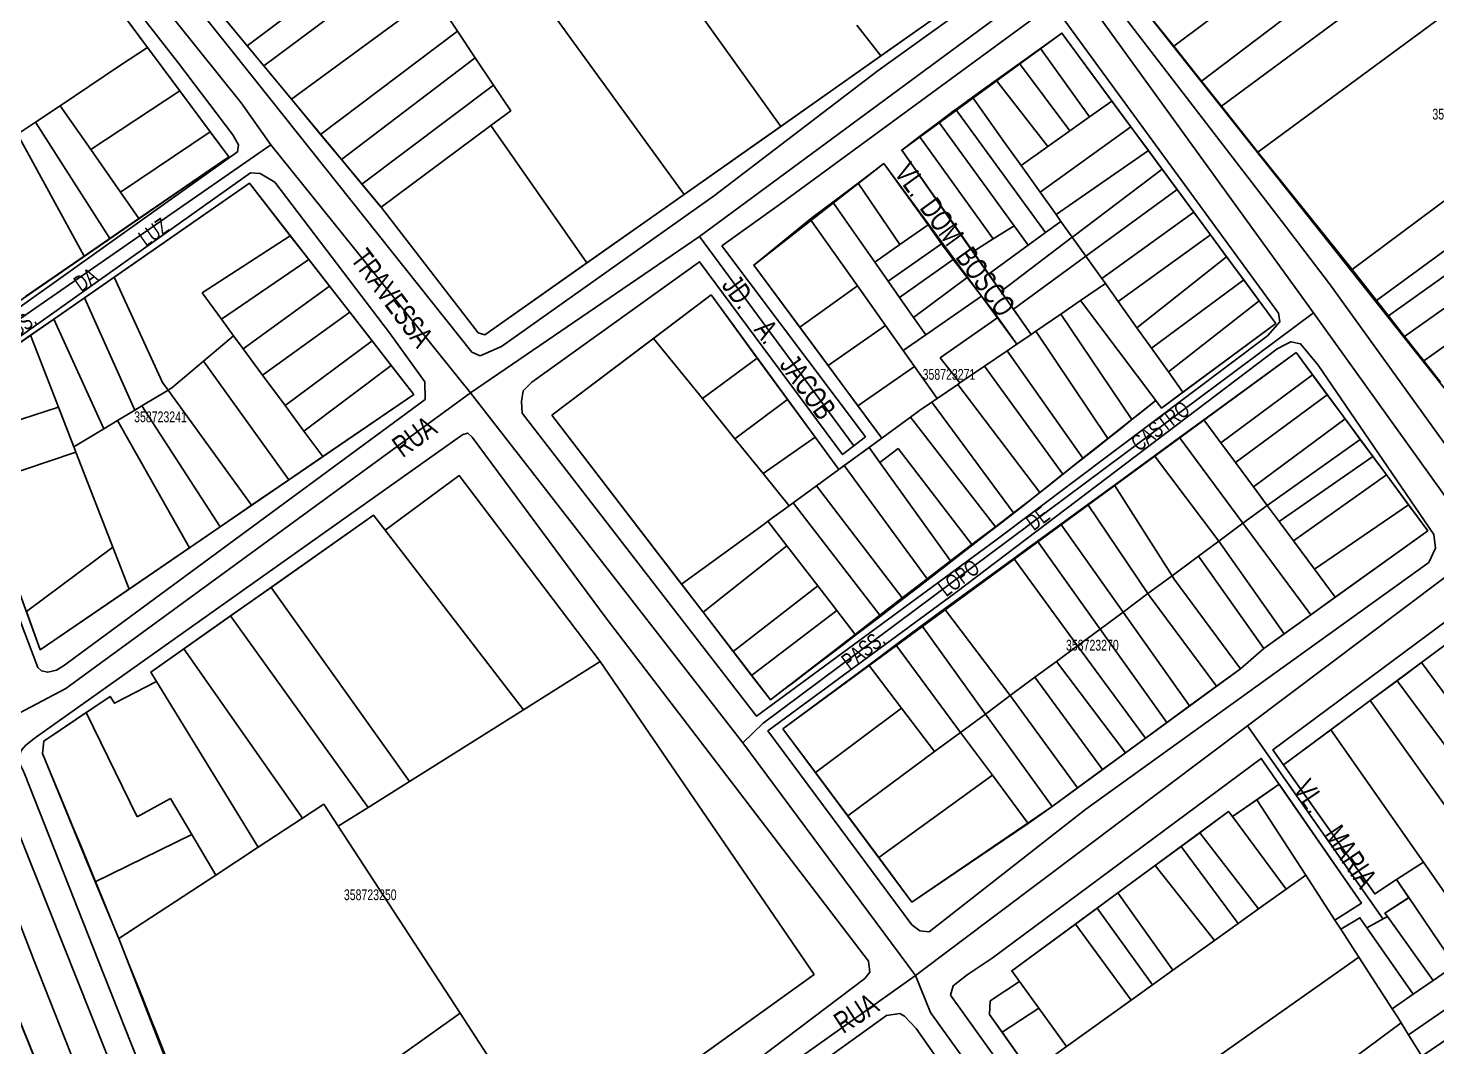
# Model space of a CAD drawing. Extents: x 199219 to 200475, y 4837288 to 4839440.
# Drawn here: x 199674.1 to 199935.7, y 4838149.5 to 4838338.7 of the extents above; entities that cross this region are included whole.
import ezdxf

# ---------------------------------------------------------------- set-up
doc = ezdxf.new("R2010")
doc.units = 0
doc.header["$LTSCALE"] = 3
doc.header["$MEASUREMENT"] = 0
for name, color, linetype in [('CD_MALHA_LOTES', 40, 'CONTINUOUS'), ('CD_TXT_QUADRA', 7, 'CONTINUOUS'), ('RU-QUADRAS', 210, 'CONTINUOUS'), ('SV-EIXO-RUA-PAV', 20, 'CONTINUOUS'), ('SV-RUA-PAVIM-S-GUIA-C-GUIA', 7, 'CONTINUOUS'), ('SV-TXT-RUA-PAV-S-GUIA-C-GUIA', 7, 'CONTINUOUS')]:
    doc.layers.add(name, color=color, linetype=linetype)
doc.styles.add('ARIAL', font='ARIAL.TTF')

msp = doc.modelspace()

# ---------------------------------------------------------------- linework, layer by layer
at = {"layer": 'CD_MALHA_LOTES', "linetype": 'Continuous'}
for p, q in [((199813.88, 4838320.43), (199782.66, 4838364.05)), ((199749.65, 4838361.59), (199714.8, 4838335.38)), ((199752.52, 4838357.63), (199717.87, 4838331.69)), ((199886.87, 4838335.31), (199919.41, 4838359.74)), ((199762.19, 4838354.27), (199795.93, 4838307.78)), ((199924.27, 4838353.32), (199892.05, 4838328.8)), ((199684.73, 4838350.66), (199696.28, 4838335.1)), ((199832.46, 4838333.52), (199856.09, 4838350.18)), ((199928.18, 4838348.15), (199895.73, 4838324.17)), ((199749.36, 4838344.83), (199723.03, 4838325.45)), ((199749.36, 4838344.83), (199753.82, 4838338.08)), ((199886.87, 4838335.31), (199879.66, 4838344.39)), ((199709.21, 4838342.12), (199714.8, 4838335.38)), ((199902.53, 4838315.61), (199940.1, 4838343.3)), ((199828.02, 4838339.25), (199832.46, 4838333.52)), ((199753.82, 4838338.08), (199728.43, 4838318.94)), ((199753.82, 4838338.08), (199757.13, 4838333.15)), ((199862.16, 4838334.92), (199866.11, 4838337.75)), ((199866.11, 4838337.75), (199875.41, 4838325.13)), ((199696.28, 4838335.1), (199691.06, 4838331.66)), ((199702.28, 4838327), (199696.28, 4838335.1)), ((199714.8, 4838335.38), (199717.87, 4838331.69)), ((199858.24, 4838332.1), (199862.16, 4838334.92)), ((199862.16, 4838334.92), (199871.24, 4838322.17)), ((199892.05, 4838328.8), (199886.87, 4838335.31)), ((199691.06, 4838331.66), (199680.05, 4838324.27)), ((199717.87, 4838331.69), (199723.03, 4838325.45)), ((199757.13, 4838333.15), (199732.3, 4838314.29)), ((199757.13, 4838333.15), (199760.54, 4838328.07)), ((199813.88, 4838320.43), (199832.46, 4838333.52)), ((199853.9, 4838328.99), (199858.24, 4838332.1)), ((199858.24, 4838332.1), (199867.59, 4838319.59)), ((199849.5, 4838325.83), (199853.9, 4838328.99)), ((199853.9, 4838328.99), (199863.48, 4838316.67)), ((199895.73, 4838324.17), (199892.05, 4838328.8)), ((199702.28, 4838327), (199685.75, 4838316.11)), ((199707.93, 4838319.39), (199702.28, 4838327)), ((199760.54, 4838328.07), (199736.11, 4838309.68)), ((199760.54, 4838328.07), (199763.74, 4838323.31)), ((199680.05, 4838324.27), (199675.45, 4838321.19)), ((199680.05, 4838324.27), (199685.75, 4838316.11)), ((199723.03, 4838325.45), (199728.43, 4838318.94)), ((199843.22, 4838321.22), (199846.14, 4838323.42)), ((199846.14, 4838323.42), (199846.38, 4838323.59)), ((199849.5, 4838325.83), (199846.38, 4838323.59)), ((199846.38, 4838323.59), (199863.07, 4838300.7)), ((199855.47, 4838317.43), (199849.5, 4838325.83)), ((199875.41, 4838325.13), (199871.24, 4838322.17)), ((199878.94, 4838320.34), (199875.41, 4838325.13)), ((199895.73, 4838324.17), (199902.53, 4838315.61)), ((199675.45, 4838321.19), (199672.15, 4838318.97)), ((199675.45, 4838321.19), (199689.27, 4838299.58)), ((199763.74, 4838323.31), (199760.05, 4838320.57)), ((199839.67, 4838318.53), (199843.22, 4838321.22)), ((199843.22, 4838321.22), (199857.22, 4838301.98)), ((199871.24, 4838322.17), (199867.59, 4838319.59)), ((199920.02, 4838293.84), (199956.25, 4838320.84)), ((199672.15, 4838318.97), (199684.53, 4838296.31)), ((199707.93, 4838319.39), (199691.25, 4838308.23)), ((199711.35, 4838314.78), (199707.93, 4838319.39)), ((199728.43, 4838318.94), (199732.3, 4838314.29)), ((199760.05, 4838320.57), (199739.66, 4838305.4)), ((199760.05, 4838320.57), (199777.88, 4838295.06)), ((199795.93, 4838307.78), (199813.88, 4838320.43)), ((199836.35, 4838316.02), (199839.67, 4838318.53)), ((199839.67, 4838318.53), (199853.37, 4838299.53)), ((199862.07, 4838308.19), (199878.94, 4838320.34)), ((199867.59, 4838319.59), (199863.48, 4838316.67)), ((199878.94, 4838320.34), (199882.2, 4838315.92)), ((199685.75, 4838316.11), (199691.25, 4838308.23)), ((199849.03, 4838297.88), (199836.35, 4838316.02)), ((199858.52, 4838313.16), (199855.47, 4838317.43)), ((199863.48, 4838316.67), (199858.52, 4838313.16)), ((199882.2, 4838315.92), (199865.03, 4838304.04)), ((199882.2, 4838315.92), (199884.71, 4838312.5)), ((199902.53, 4838315.61), (199904.29, 4838313.4)), ((199694.68, 4838303.31), (199711.35, 4838314.78)), ((199732.3, 4838314.29), (199736.11, 4838309.68)), ((199828.27, 4838309.91), (199833.03, 4838313.51)), ((199833.03, 4838313.51), (199841.24, 4838302.14)), ((199858.52, 4838313.16), (199862.07, 4838308.19)), ((199904.29, 4838313.4), (199920.02, 4838293.84)), ((199960.82, 4838314.67), (199924.54, 4838288.09)), ((199884.71, 4838312.5), (199868.37, 4838300.1)), ((199884.71, 4838312.5), (199887.52, 4838308.69)), ((199963.38, 4838311.27), (199926.75, 4838285.27)), ((199715.22, 4838309.87), (199690.08, 4838292.41)), ((199691.25, 4838308.23), (199694.68, 4838303.31)), ((199722.8, 4838300.12), (199715.22, 4838309.87)), ((199736.11, 4838309.68), (199739.53, 4838305.56)), ((199777.88, 4838295.06), (199795.93, 4838307.78)), ((199823.56, 4838306.35), (199828.27, 4838309.91)), ((199828.27, 4838309.91), (199836.02, 4838298.47)), ((199865.03, 4838304.04), (199862.07, 4838308.19)), ((199887.52, 4838308.69), (199871.48, 4838296.99)), ((199887.52, 4838308.69), (199890.6, 4838304.51)), ((199739.53, 4838305.56), (199739.66, 4838305.4)), ((199739.66, 4838305.4), (199757.7, 4838282.08)), ((199819.68, 4838303.42), (199823.56, 4838306.35)), ((199831.37, 4838295.2), (199823.56, 4838306.35)), ((199689.27, 4838299.58), (199694.68, 4838303.31)), ((199808.89, 4838294.68), (199819.37, 4838303.17)), ((199819.37, 4838303.17), (199819.68, 4838303.42)), ((199819.37, 4838303.17), (199828.14, 4838290.81)), ((199863.07, 4838300.7), (199865.93, 4838302.79)), ((199865.93, 4838302.79), (199865.03, 4838304.04)), ((199868.03, 4838299.84), (199865.93, 4838302.79)), ((199890.6, 4838304.51), (199873.52, 4838292.16)), ((199890.6, 4838304.51), (199893.73, 4838300.26)), ((199929.76, 4838281.43), (199962.28, 4838304.55)), ((199706.4, 4838289.51), (199722.8, 4838300.12)), ((199722.8, 4838300.12), (199726.22, 4838295.72)), ((199841.24, 4838302.14), (199836.02, 4838298.47)), ((199841.24, 4838302.14), (199843.76, 4838298.63)), ((199857.22, 4838301.98), (199853.37, 4838299.53)), ((199854.75, 4838289.78), (199868.03, 4838299.84)), ((199857.22, 4838301.98), (199859.86, 4838298.35)), ((199863.07, 4838300.7), (199859.86, 4838298.35)), ((199868.37, 4838300.1), (199868.03, 4838299.84)), ((199868.03, 4838299.84), (199870.55, 4838296.31)), ((199893.73, 4838300.26), (199876.55, 4838287.91)), ((199893.73, 4838300.26), (199896.7, 4838296.22)), ((199684.53, 4838296.31), (199689.27, 4838299.58)), ((199836.02, 4838298.47), (199831.37, 4838295.2)), ((199833.86, 4838291.65), (199843.76, 4838298.63)), ((199843.76, 4838298.63), (199845.9, 4838295.68)), ((199849.57, 4838297.11), (199849.03, 4838297.88)), ((199853.37, 4838299.53), (199849.57, 4838297.11)), ((199859.86, 4838298.35), (199852.49, 4838292.97)), ((199673.61, 4838288.8), (199684.53, 4838296.31)), ((199726.22, 4838295.72), (199710, 4838284.62)), ((199726.22, 4838295.72), (199730.09, 4838290.74)), ((199758.93, 4838281.7), (199777.88, 4838295.06)), ((199817.41, 4838283.16), (199808.89, 4838294.68)), ((199833.86, 4838291.65), (199831.37, 4838295.2)), ((199845.9, 4838295.68), (199835.97, 4838288.62)), ((199845.9, 4838295.68), (199848.5, 4838292.33)), ((199852.49, 4838292.97), (199849.57, 4838297.11)), ((199870.55, 4838296.31), (199857.09, 4838286.46)), ((199871.48, 4838296.99), (199870.55, 4838296.31)), ((199873.52, 4838292.16), (199870.55, 4838296.31)), ((199896.7, 4838296.22), (199880.05, 4838283.02)), ((199896.7, 4838296.22), (199899.88, 4838291.91)), ((199961.32, 4838296.82), (199933.31, 4838276.9)), ((199684.58, 4838288.59), (199690.08, 4838292.41)), ((199690.08, 4838292.41), (199699.08, 4838272.87)), ((199848.5, 4838292.33), (199838.54, 4838284.96)), ((199848.5, 4838292.33), (199851.16, 4838288.91)), ((199854.75, 4838289.78), (199852.49, 4838292.97)), ((199874.19, 4838291.22), (199873.52, 4838292.16)), ((199924.54, 4838288.09), (199920.02, 4838293.84)), ((199710, 4838284.62), (199706.4, 4838289.51)), ((199730.09, 4838290.74), (199714.06, 4838279.11)), ((199730.09, 4838290.74), (199733.84, 4838285.91)), ((199817.41, 4838283.16), (199828.14, 4838290.81)), ((199828.14, 4838290.81), (199833.34, 4838283.47)), ((199835.97, 4838288.62), (199833.86, 4838291.65)), ((199857.09, 4838286.46), (199854.75, 4838289.78)), ((199869.57, 4838288.06), (199874.19, 4838291.22)), ((199876.55, 4838287.91), (199874.19, 4838291.22)), ((199899.88, 4838291.91), (199882.74, 4838279.25)), ((199899.88, 4838291.91), (199902.73, 4838288.04)), ((199678.9, 4838284.64), (199684.58, 4838288.59)), ((199684.58, 4838288.59), (199693.94, 4838267.73)), ((199790.28, 4838281.06), (199800.95, 4838289.12)), ((199800.95, 4838289.12), (199809.54, 4838277.36)), ((199838.54, 4838284.96), (199835.97, 4838288.62)), ((199851.16, 4838288.91), (199840.81, 4838281.71)), ((199851.16, 4838288.91), (199853.7, 4838285.66)), ((199865.92, 4838285.57), (199869.57, 4838288.06)), ((199869.57, 4838288.06), (199883.54, 4838269.52)), ((199880.05, 4838283.02), (199876.55, 4838287.91)), ((199902.73, 4838288.04), (199885.88, 4838274.86)), ((199902.73, 4838288.04), (199905.82, 4838283.84)), ((199926.75, 4838285.27), (199924.54, 4838288.09)), ((199674.54, 4838281.62), (199678.9, 4838284.64)), ((199678.9, 4838284.64), (199688.17, 4838264.27)), ((199712.27, 4838281.54), (199710, 4838284.62)), ((199733.84, 4838285.91), (199717.66, 4838274.23)), ((199733.84, 4838285.91), (199737.98, 4838280.59)), ((199840.81, 4838281.71), (199838.54, 4838284.96)), ((199843.52, 4838277.42), (199854.22, 4838284.94)), ((199853.7, 4838285.66), (199854.22, 4838284.94)), ((199854.22, 4838284.94), (199857.76, 4838280)), ((199860.38, 4838281.79), (199857.09, 4838286.46)), ((199861.28, 4838282.4), (199865.92, 4838285.57)), ((199865.92, 4838285.57), (199879.11, 4838266.01)), ((199929.76, 4838281.43), (199926.75, 4838285.27)), ((199659.07, 4838270.87), (199674.54, 4838281.62)), ((199674.54, 4838281.62), (199679.73, 4838268.25)), ((199706.67, 4838276.81), (199712.27, 4838281.54)), ((199714.06, 4838279.11), (199712.27, 4838281.54)), ((199757.7, 4838282.08), (199758.93, 4838281.7)), ((199822.7, 4838276), (199817.41, 4838283.16)), ((199833.34, 4838283.47), (199822.7, 4838276)), ((199833.34, 4838283.47), (199836.64, 4838278.81)), ((199836.64, 4838278.81), (199840.81, 4838281.71)), ((199857.76, 4838280), (199860.38, 4838281.79)), ((199860.38, 4838281.79), (199861.28, 4838282.4)), ((199874.65, 4838262.47), (199861.28, 4838282.4)), ((199882.74, 4838279.25), (199880.05, 4838283.02)), ((199905.82, 4838283.84), (199888.59, 4838271.06)), ((199717.66, 4838274.23), (199714.06, 4838279.11)), ((199737.98, 4838280.59), (199721.84, 4838268.56)), ((199737.98, 4838280.59), (199741.53, 4838276.03)), ((199790.28, 4838281.06), (199771.36, 4838266.78)), ((199799.33, 4838269.87), (199790.28, 4838281.06)), ((199857.76, 4838280), (199855.95, 4838278.76)), ((199885.88, 4838274.86), (199882.74, 4838279.25)), ((199933.31, 4838276.9), (199929.76, 4838281.43)), ((199700.79, 4838271.84), (199706.67, 4838276.81)), ((199706.67, 4838276.81), (199722.51, 4838254.77)), ((199809.54, 4838277.36), (199799.33, 4838269.87)), ((199809.54, 4838277.36), (199815.13, 4838269.71)), ((199836.64, 4838278.81), (199838.73, 4838275.86)), ((199847.16, 4838272.77), (199843.52, 4838277.42)), ((199851.73, 4838275.88), (199855.95, 4838278.76)), ((199855.95, 4838278.76), (199870.02, 4838258.79)), ((199892.47, 4838265.92), (199909.61, 4838278.41)), ((199909.61, 4838278.41), (199912.67, 4838274.26)), ((199936.43, 4838272.91), (199933.31, 4838276.9)), ((199721.84, 4838268.56), (199717.66, 4838274.23)), ((199741.53, 4838276.03), (199725.34, 4838263.82)), ((199741.53, 4838276.03), (199745.72, 4838270.64)), ((199828.2, 4838268.55), (199822.7, 4838276)), ((199838.73, 4838275.86), (199828.2, 4838268.55)), ((199842.95, 4838269.9), (199838.73, 4838275.86)), ((199847.16, 4838272.77), (199851.73, 4838275.88)), ((199851.73, 4838275.88), (199866.28, 4838255.82)), ((199888.59, 4838271.06), (199885.88, 4838274.86)), ((199912.67, 4838274.26), (199895.65, 4838261.64)), ((199912.67, 4838274.26), (199915.39, 4838270.58)), ((199695.22, 4838268.5), (199700.12, 4838271.44)), ((199699.08, 4838272.87), (199700.12, 4838271.44)), ((199700.12, 4838271.44), (199700.79, 4838271.84)), ((199700.12, 4838271.44), (199715.61, 4838250.05)), ((199842.95, 4838269.9), (199846.79, 4838272.51)), ((199846.79, 4838272.51), (199847.16, 4838272.77)), ((199846.79, 4838272.51), (199861.98, 4838252.41)), ((199888.59, 4838271.06), (199884.61, 4838268.1)), ((199693.94, 4838267.73), (199695.22, 4838268.5)), ((199695.22, 4838268.5), (199709.78, 4838246.07)), ((199725.34, 4838263.82), (199721.84, 4838268.56)), ((199745.72, 4838270.64), (199728.83, 4838259.09)), ((199805.35, 4838262.42), (199799.33, 4838269.87)), ((199815.13, 4838269.71), (199805.35, 4838262.42)), ((199815.13, 4838269.71), (199820.27, 4838262.68)), ((199828.2, 4838268.55), (199832.65, 4838262.53)), ((199839.69, 4838267.67), (199841.93, 4838269.2)), ((199841.93, 4838269.2), (199842.95, 4838269.9)), ((199841.93, 4838269.2), (199857.14, 4838248.65)), ((199883.54, 4838269.52), (199879.11, 4838266.01)), ((199884.61, 4838268.1), (199883.54, 4838269.52)), ((199915.39, 4838270.58), (199898.36, 4838257.99)), ((199915.39, 4838270.58), (199918.7, 4838266.1)), ((199679.73, 4838268.25), (199662.08, 4838262.58)), ((199682.58, 4838260.92), (199679.73, 4838268.25)), ((199693.94, 4838267.73), (199690.71, 4838265.79)), ((199771.36, 4838266.78), (199795.48, 4838235.4)), ((199832.65, 4838262.53), (199837.98, 4838266.42)), ((199837.98, 4838266.42), (199839.69, 4838267.67)), ((199837.98, 4838266.42), (199853.76, 4838246.07)), ((199879.11, 4838266.01), (199874.65, 4838262.47)), ((199887.95, 4838262.63), (199892.47, 4838265.92)), ((199895.65, 4838261.64), (199892.47, 4838265.92)), ((199918.7, 4838266.1), (199901.69, 4838253.5)), ((199918.7, 4838266.1), (199921.51, 4838262.3)), ((199688.17, 4838264.27), (199682.58, 4838260.92)), ((199690.71, 4838265.79), (199688.17, 4838264.27)), ((199704.05, 4838242.15), (199690.71, 4838265.79)), ((199728.83, 4838259.09), (199725.34, 4838263.82)), ((199682.58, 4838260.92), (199682.96, 4838259.94)), ((199810.6, 4838255.93), (199805.35, 4838262.42)), ((199820.27, 4838262.68), (199810.6, 4838255.93)), ((199824.65, 4838256.69), (199820.27, 4838262.68)), ((199825.68, 4838257.44), (199830.29, 4838260.8)), ((199830.29, 4838260.8), (199832.65, 4838262.53)), ((199830.29, 4838260.8), (199832.31, 4838257.99)), ((199832.31, 4838257.99), (199835.69, 4838260.57)), ((199835.69, 4838260.57), (199849.41, 4838242.75)), ((199874.65, 4838262.47), (199870.02, 4838258.79)), ((199883.29, 4838259.23), (199887.95, 4838262.63)), ((199887.95, 4838262.63), (199899.74, 4838246.71)), ((199898.36, 4838257.99), (199895.65, 4838261.64)), ((199921.51, 4838262.3), (199904.25, 4838250.04)), ((199921.51, 4838262.3), (199923.85, 4838259.13)), ((199665.21, 4838253.93), (199682.96, 4838259.94)), ((199682.96, 4838259.94), (199689.83, 4838242.26)), ((199728.83, 4838259.09), (199722.51, 4838254.77)), ((199832.31, 4838257.99), (199845.42, 4838239.71)), ((199870.02, 4838258.79), (199866.28, 4838255.82)), ((199875.85, 4838253.81), (199883.29, 4838259.23)), ((199895.24, 4838243.38), (199883.29, 4838259.23)), ((199901.69, 4838253.5), (199898.36, 4838257.99)), ((199923.85, 4838259.13), (199906.48, 4838247.04)), ((199923.85, 4838259.13), (199926.38, 4838255.7)), ((199740.4, 4838245.44), (199754.18, 4838255.58)), ((199754.18, 4838255.58), (199780.35, 4838221.02)), ((199815.43, 4838249.96), (199810.6, 4838255.93)), ((199820.53, 4838253.68), (199824.65, 4838256.69)), ((199824.65, 4838256.69), (199825.68, 4838257.44)), ((199825.68, 4838257.44), (199841.06, 4838236.38)), ((199866.28, 4838255.82), (199861.98, 4838252.41)), ((199926.38, 4838255.7), (199909.13, 4838243.47)), ((199926.38, 4838255.7), (199930.47, 4838250.16)), ((199722.51, 4838254.77), (199715.61, 4838250.05)), ((199816.19, 4838250.51), (199820.53, 4838253.68)), ((199820.53, 4838253.68), (199836.46, 4838232.85)), ((199870.9, 4838250.21), (199875.85, 4838253.81)), ((199875.85, 4838253.81), (199886.56, 4838236.96)), ((199904.25, 4838250.04), (199901.69, 4838253.5)), ((199815.43, 4838249.96), (199816.19, 4838250.51)), ((199832.28, 4838229.63), (199816.19, 4838250.51)), ((199859.93, 4838250.78), (199857.14, 4838248.65)), ((199861.98, 4838252.41), (199859.93, 4838250.78)), ((199865.89, 4838246.55), (199870.9, 4838250.21)), ((199870.9, 4838250.21), (199882.09, 4838233.64)), ((199930.47, 4838250.16), (199913.02, 4838238.21)), ((199930.47, 4838250.16), (199934.05, 4838245.32)), ((199715.61, 4838250.05), (199709.78, 4838246.07)), ((199719.25, 4838234.81), (199738.27, 4838248.2)), ((199738.27, 4838248.2), (199740.4, 4838245.44)), ((199811.52, 4838247.1), (199815.43, 4838249.96)), ((199857.14, 4838248.65), (199853.76, 4838246.07)), ((199904.25, 4838250.04), (199899.74, 4838246.71)), ((199906.48, 4838247.04), (199904.25, 4838250.04)), ((199709.78, 4838246.07), (199704.05, 4838242.15)), ((199740.4, 4838245.44), (199766.09, 4838212.07)), ((199795.48, 4838235.4), (199810.78, 4838246.56)), ((199810.78, 4838246.56), (199811.52, 4838247.1)), ((199811.52, 4838247.1), (199815.03, 4838242.54)), ((199853.76, 4838246.07), (199849.41, 4838242.75)), ((199861.56, 4838243.39), (199865.89, 4838246.55)), ((199865.89, 4838246.55), (199877.46, 4838230.22)), ((199899.74, 4838246.71), (199895.24, 4838243.38)), ((199899.74, 4838246.71), (199912.32, 4838229.72)), ((199909.13, 4838243.47), (199906.48, 4838247.04)), ((199934.05, 4838245.32), (199916.89, 4838233)), ((199689.83, 4838242.26), (199673.78, 4838230.31)), ((199689.83, 4838242.26), (199692.85, 4838234.49)), ((199815.03, 4838242.54), (199799.48, 4838230.19)), ((199815.03, 4838242.54), (199820.75, 4838235.1)), ((199849.41, 4838242.75), (199845.42, 4838239.71)), ((199859.82, 4838242.13), (199861.56, 4838243.39)), ((199861.56, 4838243.39), (199873.21, 4838227.07)), ((199891.45, 4838240.58), (199895.24, 4838243.38)), ((199895.24, 4838243.38), (199907.38, 4838226.17)), ((199913.02, 4838238.21), (199909.13, 4838243.47)), ((199704.05, 4838242.15), (199692.85, 4838234.49)), ((199845.42, 4838239.71), (199841.06, 4838236.38)), ((199857.15, 4838240.18), (199844.31, 4838230.82)), ((199857.15, 4838240.18), (199859.82, 4838242.13)), ((199869.03, 4838223.98), (199857.15, 4838240.18)), ((199886.56, 4838236.96), (199891.45, 4838240.58)), ((199891.45, 4838240.58), (199903.59, 4838223.44)), ((199916.89, 4838233), (199913.02, 4838238.21)), ((199692.85, 4838234.49), (199676.36, 4838223.21)), ((199711.72, 4838229.5), (199719.25, 4838234.81)), ((199719.25, 4838234.81), (199744.92, 4838198.77)), ((199799.48, 4838230.19), (199795.48, 4838235.4)), ((199820.75, 4838235.1), (199805.07, 4838222.92)), ((199820.75, 4838235.1), (199824.28, 4838230.51)), ((199839.25, 4838235), (199836.46, 4838232.85)), ((199841.06, 4838236.38), (199839.25, 4838235)), ((199886.56, 4838236.96), (199882.09, 4838233.64)), ((199886.56, 4838236.96), (199886.94, 4838236.36)), ((199886.94, 4838236.36), (199899.25, 4838219.69)), ((199836.46, 4838232.85), (199832.28, 4838229.63)), ((199882.09, 4838233.64), (199877.46, 4838230.22)), ((199882.09, 4838233.64), (199882.5, 4838233.03)), ((199882.5, 4838233.03), (199894.8, 4838216.44)), ((199916.89, 4838233), (199912.32, 4838229.72)), ((199676.36, 4838223.21), (199673.78, 4838230.31)), ((199703.05, 4838223.4), (199711.72, 4838229.5)), ((199737.23, 4838193.94), (199711.72, 4838229.5)), ((199805.07, 4838222.92), (199799.48, 4838230.19)), ((199824.28, 4838230.51), (199808.48, 4838218.47)), ((199824.28, 4838230.51), (199827.69, 4838226.08)), ((199827.69, 4838226.08), (199832.28, 4838229.63)), ((199840.1, 4838227.7), (199843.36, 4838230.13)), ((199843.36, 4838230.13), (199844.31, 4838230.82)), ((199844.31, 4838230.82), (199856.52, 4838214.75)), ((199877.46, 4838230.22), (199873.21, 4838227.07)), ((199877.46, 4838230.22), (199889.8, 4838212.79)), ((199912.32, 4838229.72), (199907.38, 4838226.17)), ((199835.26, 4838224.11), (199840.1, 4838227.7)), ((199840.1, 4838227.7), (199851.9, 4838211.29)), ((199873.21, 4838227.07), (199869.03, 4838223.98)), ((199873.21, 4838227.07), (199885.59, 4838209.72)), ((199643.68, 4838225.5), (199719.14, 4838039.31)), ((199827.69, 4838226.08), (199811.96, 4838213.95)), ((199830.25, 4838220.37), (199835.26, 4838224.11)), ((199847.28, 4838207.88), (199835.26, 4838224.11)), ((199865.08, 4838221.05), (199869.03, 4838223.98)), ((199869.03, 4838223.98), (199881.61, 4838206.81)), ((199907.38, 4838226.17), (199903.59, 4838223.44)), ((199932.92, 4838220.87), (199937.45, 4838224.24)), ((199696.9, 4838219.07), (199703.05, 4838223.4)), ((199703.05, 4838223.4), (199725.09, 4838191.95)), ((199808.48, 4838218.47), (199805.07, 4838222.92)), ((199903.59, 4838223.44), (199899.25, 4838219.69)), ((199697.97, 4838217.34), (199696.9, 4838219.07)), ((199780.35, 4838221.02), (199766.09, 4838212.07)), ((199820.09, 4838162.93), (199780.35, 4838221.02)), ((199814.29, 4838208.51), (199830.25, 4838220.37)), ((199830.25, 4838220.37), (199836.3, 4838212.4)), ((199861.1, 4838218.11), (199865.08, 4838221.05)), ((199865.08, 4838221.05), (199877.91, 4838204.1)), ((199899.25, 4838219.69), (199894.8, 4838216.44)), ((199928.36, 4838217.48), (199932.92, 4838220.87)), ((199932.92, 4838220.87), (199946.57, 4838202.21)), ((199697.97, 4838217.34), (199690.14, 4838213.3)), ((199716.84, 4838186.54), (199697.97, 4838217.34)), ((199811.96, 4838213.95), (199808.48, 4838218.47)), ((199856.52, 4838214.75), (199861.1, 4838218.11)), ((199861.1, 4838218.11), (199873.67, 4838201)), ((199894.8, 4838216.44), (199889.8, 4838212.79)), ((199923.38, 4838213.79), (199928.36, 4838217.48)), ((199942.18, 4838198.81), (199928.36, 4838217.48)), ((199689.33, 4838214.56), (199684.9, 4838211.57)), ((199690.14, 4838213.3), (199689.33, 4838214.56)), ((199856.52, 4838214.75), (199851.9, 4838211.29)), ((199856.52, 4838214.75), (199869.02, 4838197.6)), ((199923.38, 4838213.79), (199916.08, 4838208.37)), ((199943.35, 4838185.69), (199923.38, 4838213.79)), ((199677.01, 4838206.26), (199684.9, 4838211.57)), ((199684.9, 4838211.57), (199694.33, 4838192.18)), ((199766.09, 4838212.07), (199744.92, 4838198.77)), ((199836.3, 4838212.4), (199820.32, 4838200.42)), ((199836.3, 4838212.4), (199842.45, 4838204.3)), ((199851.9, 4838211.29), (199847.28, 4838207.88)), ((199864.27, 4838194.1), (199851.9, 4838211.29)), ((199889.8, 4838212.79), (199885.59, 4838209.72)), ((199820.32, 4838200.42), (199814.29, 4838208.51)), ((199885.59, 4838209.72), (199881.61, 4838206.81)), ((199907.27, 4838201.82), (199916.08, 4838208.37)), ((199916.08, 4838208.37), (199933.24, 4838183.77)), ((199676.76, 4838203.94), (199677.01, 4838206.26)), ((199847.28, 4838207.88), (199842.45, 4838204.3)), ((199847.28, 4838207.88), (199853.19, 4838199.9)), ((199881.61, 4838206.81), (199877.91, 4838204.1)), ((199686.57, 4838180.12), (199676.76, 4838203.94)), ((199842.45, 4838204.3), (199826.33, 4838192.37)), ((199877.91, 4838204.1), (199873.67, 4838201)), ((199826.33, 4838192.37), (199820.32, 4838200.42)), ((199873.67, 4838201), (199869.02, 4838197.6)), ((199924.21, 4838177.88), (199907.27, 4838201.82)), ((199744.92, 4838198.77), (199737.23, 4838193.94)), ((199853.19, 4838199.9), (199832.1, 4838184.62)), ((199859.83, 4838190.95), (199853.19, 4838199.9)), ((199902.31, 4838195.38), (199906.45, 4838198.24)), ((199906.45, 4838198.24), (199921.75, 4838176.16)), ((199694.33, 4838192.18), (199700.53, 4838195.62)), ((199700.53, 4838195.62), (199704.49, 4838188.92)), ((199869.02, 4838197.6), (199864.27, 4838194.1)), ((199897.77, 4838192.24), (199902.31, 4838195.38)), ((199902.31, 4838195.38), (199911.39, 4838181.36)), ((199729.02, 4838194.52), (199725.09, 4838191.95)), ((199731.67, 4838190.46), (199729.02, 4838194.52)), ((199737.23, 4838193.94), (199731.67, 4838190.46)), ((199864.27, 4838194.1), (199859.83, 4838190.95)), ((199891.7, 4838189.23), (199897.07, 4838193.18)), ((199897.07, 4838193.18), (199897.77, 4838192.24)), ((199725.09, 4838191.95), (199716.84, 4838186.54)), ((199754.35, 4838155.71), (199731.67, 4838190.46)), ((199832.1, 4838184.62), (199826.33, 4838192.37)), ((199838.25, 4838176.37), (199859.83, 4838190.95)), ((199897.77, 4838192.24), (199907.78, 4838178.78)), ((199686.57, 4838180.12), (199704.49, 4838188.92)), ((199704.49, 4838188.92), (199708.95, 4838181.38)), ((199888.23, 4838186.68), (199891.7, 4838189.23)), ((199891.7, 4838189.23), (199902.65, 4838175.1)), ((199716.84, 4838186.54), (199708.95, 4838181.38)), ((199883.41, 4838183.15), (199888.23, 4838186.68)), ((199888.23, 4838186.68), (199898.86, 4838172.38)), ((199930.49, 4838151.73), (199978.56, 4838184.83)), ((199832.1, 4838184.62), (199838.25, 4838176.37)), ((199876.49, 4838178.06), (199883.41, 4838183.15)), ((199883.41, 4838183.15), (199894.45, 4838169.22)), ((199933.24, 4838183.77), (199928.27, 4838180.53)), ((199933.24, 4838183.77), (199944.18, 4838168.08)), ((199690.92, 4838169.57), (199686.57, 4838180.12)), ((199708.95, 4838181.38), (199690.92, 4838169.57)), ((199911.39, 4838181.36), (199907.78, 4838178.78)), ((199916.81, 4838172.99), (199911.39, 4838181.36)), ((199928.27, 4838180.53), (199924.21, 4838177.88)), ((199930.55, 4838177.18), (199928.27, 4838180.53)), ((199932.96, 4838147.75), (199979.86, 4838179.7)), ((199872.64, 4838175.23), (199876.49, 4838178.06)), ((199876.49, 4838178.06), (199886.73, 4838163.69)), ((199907.78, 4838178.78), (199902.65, 4838175.1)), ((199926.11, 4838174.32), (199930.55, 4838177.18)), ((199930.55, 4838177.18), (199939.11, 4838164.58)), ((199868.61, 4838172.27), (199872.64, 4838175.23)), ((199872.64, 4838175.23), (199882.91, 4838160.96)), ((199902.65, 4838175.1), (199898.86, 4838172.38)), ((199921.75, 4838176.16), (199916.81, 4838172.99)), ((199926.59, 4838173.66), (199926.11, 4838174.32)), ((199868.61, 4838172.27), (199856.8, 4838163.6)), ((199878.95, 4838158.12), (199868.61, 4838172.27)), ((199898.86, 4838172.38), (199894.45, 4838169.22)), ((199916.81, 4838172.99), (199917.89, 4838171.32)), ((199921.45, 4838173.45), (199917.89, 4838171.32)), ((199922.77, 4838171.56), (199921.45, 4838173.45)), ((199922.77, 4838171.56), (199926.59, 4838173.66)), ((199926.59, 4838173.66), (199935.09, 4838161.8)), ((199690.92, 4838169.57), (199708.94, 4838123.44)), ((199894.45, 4838169.22), (199886.73, 4838163.69)), ((199917.89, 4838171.32), (199921.24, 4838166.15)), ((199931.37, 4838159.23), (199922.77, 4838171.56)), ((199870.45, 4838130.33), (199921.24, 4838166.15)), ((199921.24, 4838166.15), (199927.46, 4838156.53)), ((199939.11, 4838164.58), (199935.09, 4838161.8)), ((199772.13, 4838128.46), (199820.09, 4838162.93)), ((199852.81, 4838158), (199858.26, 4838161.59)), ((199856.8, 4838163.6), (199858.26, 4838161.59)), ((199858.26, 4838161.59), (199861.85, 4838156.63)), ((199886.73, 4838163.69), (199882.91, 4838160.96)), ((199935.09, 4838161.8), (199931.37, 4838159.23)), ((199882.91, 4838160.96), (199878.95, 4838158.12)), ((199931.37, 4838159.23), (199927.46, 4838156.53)), ((199852.67, 4838155.48), (199852.81, 4838158)), ((199861.85, 4838156.63), (199855, 4838152.19)), ((199861.85, 4838156.63), (199866.98, 4838149.55)), ((199866.98, 4838149.55), (199878.95, 4838158.12)), ((199927.46, 4838156.53), (199928.42, 4838155.05)), ((199708.94, 4838123.44), (199754.35, 4838155.71)), ((199754.35, 4838155.71), (199764.28, 4838140.49)), ((199855, 4838152.19), (199852.67, 4838155.48)), ((199929.13, 4838153.91), (199906.63, 4838137.34)), ((199928.42, 4838155.05), (199929.13, 4838153.91)), ((199929.13, 4838153.91), (199930.49, 4838151.73)), ((199860.27, 4838144.73), (199855, 4838152.19)), ((199930.49, 4838151.73), (199932.96, 4838147.75)), ((199866.98, 4838149.55), (199860.27, 4838144.73))]:
    msp.add_line(p, q, dxfattribs=at)
at = {"layer": 'RU-QUADRAS', "color": 6, "linetype": 'Continuous'}
for points in [[(199681.95, 4838375.99), (199735.54, 4838415.13), (199753.07, 4838428.92), (199754.02, 4838427.7), (199783.9, 4838450.08), (199792.81, 4838438.52), (199823.33, 4838393.96), (199835.14, 4838380.68), (199856.29, 4838352.19), (199856.62, 4838350.95), (199856.09, 4838350.18), (199758.93, 4838281.7), (199757.7, 4838282.08), (199739.66, 4838305.4), (199692.37, 4838362.43)], [(199879.66, 4838344.39), (199879.79, 4838350.12), (199910.13, 4838371.98), (199911.98, 4838369.55), (199917, 4838373.36), (199917.93, 4838372.16), (199923.67, 4838376.21), (199922.61, 4838377.64), (199943.38, 4838393.35), (199974.25, 4838350.92), (199976.42, 4838352.49), (199994.95, 4838327.09), (199993.35, 4838325.99), (200010.39, 4838303.21), (200010.16, 4838300.31), (199980.69, 4838278.72), (199981.75, 4838277.23), (199969.26, 4838268.12), (199967.98, 4838269.93), (199949.13, 4838256.7)], [(199659.07, 4838270.87), (199715.22, 4838309.87), (199745.72, 4838270.64), (199676.36, 4838223.21)], [(199814.29, 4838208.51), (199909.61, 4838278.41), (199934.05, 4838245.32), (199903.59, 4838223.44), (199899.25, 4838219.69), (199864.27, 4838194.1), (199838.25, 4838176.37)], [(199352.27, 4837865.68), (199456.76, 4837890.32), (199436.9, 4837977.17), (199452.01, 4837980.94), (199448.99, 4837989.25), (199436.14, 4837986.23), (199391.53, 4838182.41), (199469.5, 4838202.82), (199475.95, 4838182.19), (199643.68, 4838225.5), (199749.51, 4837963.92), (199768.52, 4837911.46), (199765.64, 4837910.46), (199777.93, 4837883.62), (199783.71, 4837866.87), (199648.58, 4837837.9), (199601.05, 4837825.17), (199435.95, 4837785.51), (199377.32, 4837770.17), (199371.76, 4837790.11)]]:
    msp.add_lwpolyline(points, close=True, dxfattribs=at)
for points in [[(199635.25, 4838340.93), (199672.27, 4838367.46), (199711.35, 4838314.78), (199660.99, 4838280.11), (199659.11, 4838280.62, -0.0148744037)], [(199771.36, 4838266.78), (199800.95, 4838289.12), (199824.65, 4838256.69), (199832.65, 4838262.53), (199808.89, 4838294.68), (199833.03, 4838313.51), (199857.76, 4838280), (199860.38, 4838281.79), (199836.35, 4838316.02), (199866.11, 4838337.75), (199905.82, 4838283.84), (199884.61, 4838268.1), (199883.54, 4838269.52, -0.0080645539), (199811.96, 4838213.95)], [(199676.76, 4838203.94), (199677.01, 4838206.26), (199689.33, 4838214.56), (199690.14, 4838213.3), (199697.97, 4838217.34), (199696.9, 4838219.07), (199738.27, 4838248.2), (199740.4, 4838245.44), (199754.18, 4838255.58), (199780.35, 4838221.02), (199820.09, 4838162.93), (199721.17, 4838091.84, 0.0098322544)]]:
    msp.add_lwpolyline(points, format="xyb", close=True, dxfattribs=at)
msp.add_lwpolyline([(199941.61, 4838030.37), (199914.86, 4838067.49), (199912.24, 4838071.2), (199852.67, 4838155.48), (199852.81, 4838158), (199858.26, 4838161.59), (199856.8, 4838163.6), (199897.07, 4838193.18), (199897.77, 4838192.24), (199906.45, 4838198.24), (199921.75, 4838176.16), (199916.81, 4838172.99), (199917.89, 4838171.32), (199921.45, 4838173.45), (199922.77, 4838171.56), (199926.59, 4838173.66), (199926.11, 4838174.32), (199930.55, 4838177.18), (199928.27, 4838180.53), (199924.21, 4838177.88), (199907.27, 4838201.82), (199937.45, 4838224.24)], dxfattribs=at)
at = {"layer": 'SV-EIXO-RUA-PAV'}
for points in [[(199783.968943, 4838462.167204), (199866.447319, 4838349.919786), (199912.813305, 4838285.786858), (199944.277986, 4838241.942632), (200000, 4838168.273193)], [(199668.030701, 4838209.159759), (199681.098, 4838216.037285), (199756.292282, 4838270.942865), (199798.802909, 4838299.944684), (199866.447319, 4838349.919786), (199944.277986, 4838405.971621), (199985.250662, 4838435.480983), (200000, 4838446.10376)], [(199937.629711, 4838022.320309), (199908.411164, 4838062.988896), (199907.278336, 4838064.565652), (199841.688227, 4838155.858934), (199838.937216, 4838162.73646), (199806.842096, 4838205.950247), (199756.292282, 4838270.942865), (199719.153643, 4838317.022288), (199713.651622, 4838324.816817), (199669.635457, 4838379.722397)], [(199654.046399, 4838271.859869), (199719.153643, 4838317.022288)], [(199798.802909, 4838299.944684), (199827.436293, 4838261.102182)], [(199717.090385, 4838076.882014), (199727.292048, 4838084.905794), (199762.596681, 4838108.518632), (199838.937216, 4838162.73646), (199900.608241, 4838209.107165), (199944.277986, 4838241.942632), (199952.416391, 4838247.788528), (199990.804275, 4838277.346548), (200000, 4838284.349365)], [(199806.842096, 4838205.950247), (199810.624735, 4838209.560948), (199912.813305, 4838285.786858)], [(199662.214952, 4838242.858736), (199657.485162, 4838234.377353), (199668.030701, 4838209.159759), (199667.5722, 4838201.135979), (199717.090385, 4838076.882014), (199738.181464, 4838020.830179), (199739.39511, 4838017.748542), (199776.237107, 4837924.200942), (199783.114632, 4837902.536736)], [(199900.608241, 4838209.107165), (199925.764621, 4838173.210297)]]:
    msp.add_lwpolyline(points, dxfattribs=at)
at = {"layer": 'SV-RUA-PAVIM-S-GUIA-C-GUIA'}
for points in [[(199758.035134, 4838277.784909), (199761.994609, 4838279.561688), (199801.591506, 4838307.572212), (199831.988641, 4838330.809089), (199859.373495, 4838350.473884), (199859.478724, 4838351.72137), (199858.80156, 4838352.828451), (199841.012972, 4838377.488503), (199825.482785, 4838398.379375), (199796.938991, 4838439.634297), (199784.990569, 4838454.241787), (199783.548267, 4838455.032389), (199781.735804, 4838454.812715), (199736.385833, 4838422.400711), (199680.231865, 4838380.077551), (199678.183704, 4838378.490994), (199678.304482, 4838377.25847), (199678.610127, 4838376.243092), (199716.6386, 4838328.566693), (199756.539539, 4838278.502757)], [(199656.993555, 4838275.805819), (199655.81355, 4838275.733238), (199654.898226, 4838276.55042), (199631.058998, 4838341.049262), (199630.799337, 4838342.538417), (199631.0273, 4838343.730341), (199632.027709, 4838344.83772), (199667.535514, 4838372.104035), (199668.742718, 4838372.22549), (199669.802538, 4838372.128127), (199671.149644, 4838371.166467), (199673.448026, 4838368.784975), (199702.050508, 4838332.172574), (199712.126717, 4838318.825648), (199713.198858, 4838317.02477), (199712.976207, 4838315.669826)], [(199802.924519, 4838298.221876), (199829.602664, 4838262.778054), (199825.38461, 4838259.515031), (199798.82, 4838295.28), (199767.63521, 4838272.923958), (199766.062944, 4838271.341215), (199765.724654, 4838269.352817), (199765.852314, 4838267.143286), (199809.410591, 4838210.879483), (199853.840103, 4838243.561773), (199904.282189, 4838281.526105), (199906.578899, 4838284.133242), (199906.317011, 4838285.71062), (199866.050089, 4838340.867138), (199863.807824, 4838342.036736), (199861.816697, 4838341.173898), (199813.842967, 4838306.049006)], [(199682.769497, 4838221.806089), (199747.863218, 4838269.711306), (199747.756426, 4838272.959216), (199741.249547, 4838282.089861), (199719.900723, 4838310.039177), (199717.168263, 4838311.66368), (199715.4218, 4838311.804195), (199658.527731, 4838271.429884), (199657.615122, 4838270.043108), (199657.539981, 4838268.343495), (199675.90641, 4838219.941379), (199676.578475, 4838219.28531), (199677.74522, 4838219.057959), (199679.363297, 4838219.411522), (199680.862341, 4838220.358363)], [(199934.282768, 4838239.453933), (199907.618557, 4838220.278985), (199870.525655, 4838193.604643), (199841.436115, 4838170.857762), (199839.697654, 4838171.03766), (199838.244728, 4838172.154303), (199811.5182, 4838208.157106), (199846.380539, 4838233.852997), (199906.087134, 4838279.111256), (199907.618557, 4838279.89817), (199908.639175, 4838280.42268), (199910.43299, 4838280.051546), (199913.71134, 4838276.092784), (199935.206186, 4838244.639175), (199935.479951, 4838242.119859)], [(199672.423172, 4838203.376193), (199672.787535, 4838204.501086), (199673.587934, 4838205.444382), (199675.198023, 4838206.749958), (199701.070535, 4838225.054729), (199754.810426, 4838263.178075), (199755.749382, 4838263.461758), (199756.593054, 4838262.722903), (199781.471001, 4838229.081527), (199830.159348, 4838165.402588), (199830.413485, 4838163.332058), (199829.48456, 4838162.147823), (199807.625424, 4838145.625585), (199760.335057, 4838111.593682), (199725.096085, 4838089.627538), (199722.567881, 4838089.042787), (199716.702627, 4838091.028105), (199707.100752, 4838115.071129), (199687.057215, 4838165.719511), (199673.469138, 4838200.055471), (199673.052531, 4838201.060241), (199672.588792, 4838202.019707), (199672.456294, 4838202.648325)]]:
    msp.add_lwpolyline(points, close=True, dxfattribs=at)
for points in [[(200000, 4838320.455667), (199975.236391, 4838354.072785), (199943.858806, 4838395.905908), (199942.267206, 4838396.9188), (199939.966911, 4838396.88716), (199937.953919, 4838395.327949), (199916.40198, 4838380.097253), (199907.618557, 4838373.78963), (199888.887306, 4838360.338342), (199876.98954, 4838351.606748), (199875.20008, 4838349.87072), (199874.510354, 4838348.100905), (199874.340206, 4838346.85567), (199874.587629, 4838345.556701), (199876.463471, 4838342.459286), (199907.618557, 4838301.863138), (199915.812668, 4838291.185801), (199944.605775, 4838251.223652), (199945.872599, 4838250.238358), (199948.426415, 4838250.693051), (200000, 4838290.337337)], [(199601.55718, 4838217.998749), (199601.569762, 4838218.84967), (199602.013359, 4838219.255624), (199602.985038, 4838219.713152), (199644.407708, 4838230.687717), (199646.12132, 4838230.936844), (199647.29359, 4838230.834465), (199648.674186, 4838230.347139), (199649.780581, 4838229.321085), (199650.869976, 4838227.344133), (199665.224346, 4838191.267129), (199675.07693, 4838165.758593), (199687.01035, 4838135.653088), (199708.148256, 4838081.618444), (199733.352997, 4838018.431959), (199752.434158, 4837970.401637)], [(199910.41, 4838068.4), (199909.37, 4838069.92), (199908.32, 4838071.39), (199898.6, 4838084.93), (199845.412978, 4838159.048865), (199845.888467, 4838160.826339), (199848.519625, 4838162.849752), (199853.157569, 4838165.967785), (199903.131976, 4838203.034611), (199921.75, 4838176.16), (199916.809494, 4838172.987925), (199917.891607, 4838171.316088), (199921.450664, 4838173.447682), (199922.767209, 4838171.560037), (199926.586928, 4838173.663028), (199926.112901, 4838174.323988), (199930.547149, 4838177.175594), (199928.271044, 4838180.525544), (199924.210629, 4838177.876961), (199905.284425, 4838204.631117), (199941.793958, 4838231.767566)], [(199891.265795, 4838078.346584), (199839.024869, 4838152.8692), (199836.900545, 4838155.14555), (199836.021948, 4838155.636733), (199833.518027, 4838155.313793), (199736.157214, 4838085.236984)]]:
    msp.add_lwpolyline(points, dxfattribs=at)

# ---------------------------------------------------------------- texts
at = {"layer": 'CD_TXT_QUADRA', "linetype": 'Continuous', "style": 'ARIAL', "width": 0.7}
for s, p in [('358723292', (199934.92, 4838321.69)), ('358723271', (199840.24, 4838273.37)), ('358723241', (199693.79, 4838265.48)), ('358723270', (199866.87, 4838223.07)), ('358723250', (199732.75, 4838176.72))]:
    msp.add_text(s, height=2, dxfattribs=at).set_placement(p)
at = {"layer": 'SV-TXT-RUA-PAV-S-GUIA-C-GUIA', "style": 'ARIAL', "width": 0.7}
for s, height, rotation, p in [('VL.  DOM  BOSCO', 4, 306, (199834.821516, 4838311.76356)), ('PASS.            DA             LUZ', 3, 35, (199668.878097, 4838279.008269)), ('TRAVESSA', 4, 306.83801981, (199733.869815, 4838295.726884)), ('JD.    A.    JACOB', 4, 306, (199802.776707, 4838290.881644)), ('PASS.                 LOPO               DE                         CASTRO', 3, 37, (199826.649136, 4838219.401126)), ('RUA', 4, 36, (199743.667794, 4838258.781356)), ('VL.    MARIA', 4, 304, (199908.897324, 4838197.316302)), ('RUA', 4, 33, (199825.505201, 4838151.809654))]:
    msp.add_text(s, height=height, rotation=rotation, dxfattribs=at).set_placement(p)

doc.saveas('drawing.dxf')
